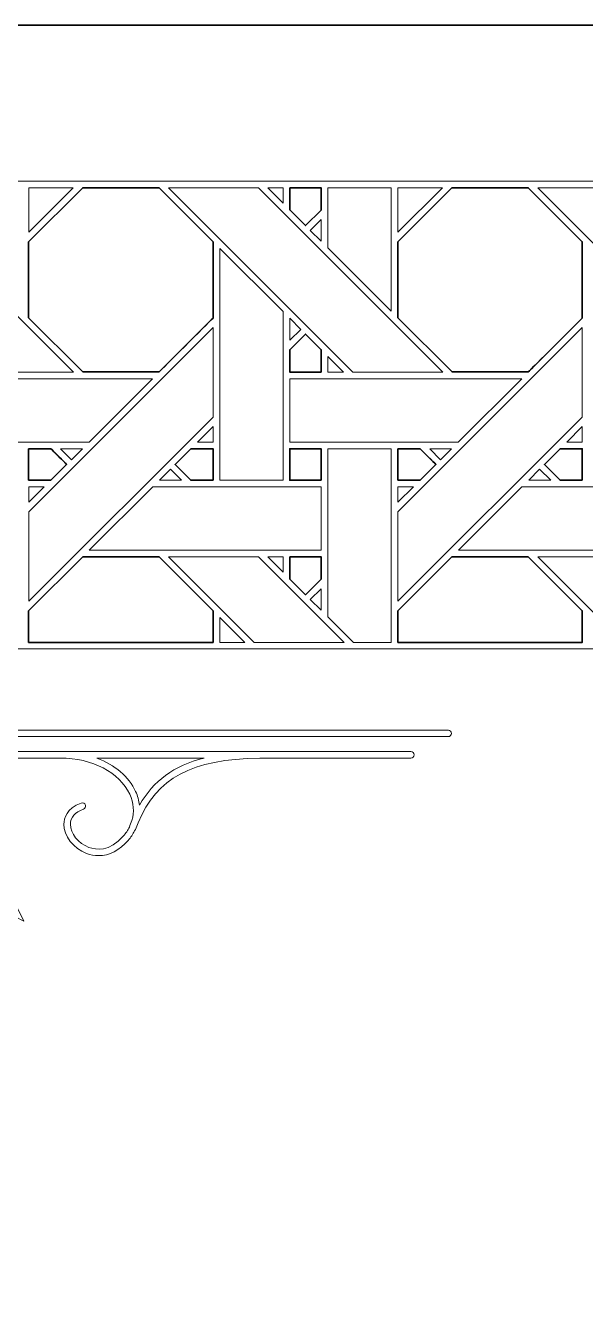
# Model space of a CAD drawing. Header units: inches. Extents: x 5.4 to 19.4, y 5.6 to 22.8.
# Drawn here: x 7.394 to 8.833, y 9.34 to 12.595 of the extents above; entities that cross this region are included whole.
import ezdxf

# ---------------------------------------------------------------- set-up
doc = ezdxf.new("R2010")
doc.units = ezdxf.units.IN
doc.header["$MEASUREMENT"] = 0
doc.layers.add('Design', color=7, linetype='Continuous', lineweight=0)

msp = doc.modelspace()

# ---------------------------------------------------------------- linework, layer by layer
at = {"layer": 'Design', "color": 1, "lineweight": 35, "true_color": 0xff0000}
for points, knots in [([(5.3829, 12.5948), (5.3829, 12.5948), (5.3829, 5.5948), (5.3829, 5.5948), (5.3829, 5.5948), (19.3829, 5.5948), (19.3829, 5.5948), (19.3829, 5.5948), (19.3829, 12.5948), (19.3829, 12.5948), (19.3829, 12.5948), (5.3829, 12.5948), (5.3829, 12.5948)], [0, 0, 0, 0, 1, 1, 1, 2, 2, 2, 3, 3, 3, 4, 4, 4, 4]), ([(7.4023, 12.0386), (7.4023, 12.0386), (7.5411, 12.1773), (7.5411, 12.1773), (7.5411, 12.1773), (7.7373, 12.1773), (7.7373, 12.1773), (7.7373, 12.1773), (7.876, 12.0386), (7.876, 12.0386), (7.876, 12.0386), (7.876, 11.8424), (7.876, 11.8424), (7.8582, 11.8244), (7.7463, 11.7127), (7.7373, 11.7037), (7.7373, 11.7037), (7.5416, 11.7037), (7.5416, 11.7037), (7.5416, 11.7037), (7.4023, 11.8429), (7.4023, 11.8429), (7.4023, 11.8429), (7.4023, 12.0386), (7.4023, 12.0386)], [0, 0, 0, 0, 1, 1, 1, 2, 2, 2, 3, 3, 3, 4, 4, 4, 5, 5, 5, 6, 6, 6, 7, 7, 7, 8, 8, 8, 8]), ([(8.0732, 12.1773), (8.0732, 12.1773), (8.1535, 12.1773), (8.1535, 12.1773), (8.1535, 12.1773), (8.1535, 12.1197), (8.1535, 12.1197), (8.1535, 12.1197), (8.1135, 12.0798), (8.1135, 12.0798), (8.1135, 12.0798), (8.0732, 12.1201), (8.0732, 12.1201), (8.0732, 12.1201), (8.0732, 12.1773), (8.0732, 12.1773)], [0, 0, 0, 0, 1, 1, 1, 2, 2, 2, 3, 3, 3, 4, 4, 4, 5, 5, 5, 5]), ([(8.3511, 12.0386), (8.3511, 12.0386), (8.4898, 12.1773), (8.4898, 12.1773), (8.4898, 12.1773), (8.686, 12.1773), (8.686, 12.1773), (8.686, 12.1773), (8.8247, 12.0386), (8.8247, 12.0386), (8.8247, 12.0386), (8.8247, 11.8424), (8.8247, 11.8424), (8.8069, 11.8244), (8.695, 11.7127), (8.686, 11.7037), (8.686, 11.7037), (8.4903, 11.7037), (8.4903, 11.7037), (8.4903, 11.7037), (8.3511, 11.8429), (8.3511, 11.8429), (8.3511, 11.8429), (8.3511, 12.0386), (8.3511, 12.0386)], [0, 0, 0, 0, 1, 1, 1, 2, 2, 2, 3, 3, 3, 4, 4, 4, 5, 5, 5, 6, 6, 6, 7, 7, 7, 8, 8, 8, 8]), ([(8.1539, 11.7034), (8.1539, 11.7034), (8.0732, 11.7034), (8.0732, 11.7034), (8.0732, 11.7034), (8.0732, 11.7607), (8.0732, 11.7607), (8.0732, 11.7607), (8.1136, 11.801), (8.1136, 11.801), (8.1136, 11.801), (8.1539, 11.7607), (8.1539, 11.7607), (8.1539, 11.7607), (8.1539, 11.7034), (8.1539, 11.7034)], [0, 0, 0, 0, 1, 1, 1, 2, 2, 2, 3, 3, 3, 4, 4, 4, 5, 5, 5, 5]), ([(7.4023, 11.5064), (7.4023, 11.5064), (7.4594, 11.5064), (7.4594, 11.5064), (7.4646, 11.5013), (7.4953, 11.4705), (7.4997, 11.4661), (7.4997, 11.4661), (7.4593, 11.4257), (7.4593, 11.4257), (7.4593, 11.4257), (7.4023, 11.4257), (7.4023, 11.4257), (7.4023, 11.4257), (7.4023, 11.5064), (7.4023, 11.5064)], [0, 0, 0, 0, 1, 1, 1, 2, 2, 2, 3, 3, 3, 4, 4, 4, 5, 5, 5, 5]), ([(7.876, 11.4256), (7.876, 11.4256), (7.8189, 11.4256), (7.8189, 11.4256), (7.8189, 11.4256), (7.7786, 11.466), (7.7786, 11.466), (7.7786, 11.466), (7.819, 11.5064), (7.819, 11.5064), (7.819, 11.5064), (7.876, 11.5064), (7.876, 11.5064), (7.876, 11.5064), (7.876, 11.4256), (7.876, 11.4256)], [0, 0, 0, 0, 1, 1, 1, 2, 2, 2, 3, 3, 3, 4, 4, 4, 5, 5, 5, 5]), ([(8.1535, 11.4256), (8.1535, 11.4256), (8.0732, 11.4256), (8.0732, 11.4256), (8.0732, 11.4256), (8.0732, 11.5064), (8.0732, 11.5064), (8.0732, 11.5064), (8.1535, 11.5064), (8.1535, 11.5064), (8.1535, 11.5064), (8.1535, 11.4256), (8.1535, 11.4256)], [0, 0, 0, 0, 1, 1, 1, 2, 2, 2, 3, 3, 3, 4, 4, 4, 4]), ([(8.3511, 11.5064), (8.3511, 11.5064), (8.4081, 11.5064), (8.4081, 11.5064), (8.4133, 11.5013), (8.4441, 11.4705), (8.4485, 11.4661), (8.4485, 11.4661), (8.4081, 11.4257), (8.4081, 11.4257), (8.4081, 11.4257), (8.3511, 11.4257), (8.3511, 11.4257), (8.3511, 11.4257), (8.3511, 11.5064), (8.3511, 11.5064)], [0, 0, 0, 0, 1, 1, 1, 2, 2, 2, 3, 3, 3, 4, 4, 4, 5, 5, 5, 5]), ([(8.8248, 11.4256), (8.8248, 11.4256), (8.7676, 11.4256), (8.7676, 11.4256), (8.7676, 11.4256), (8.7273, 11.466), (8.7273, 11.466), (8.7273, 11.466), (8.7677, 11.5064), (8.7677, 11.5064), (8.7677, 11.5064), (8.8248, 11.5064), (8.8248, 11.5064), (8.8248, 11.5064), (8.8248, 11.4256), (8.8248, 11.4256)], [0, 0, 0, 0, 1, 1, 1, 2, 2, 2, 3, 3, 3, 4, 4, 4, 5, 5, 5, 5]), ([(7.5411, 11.2285), (7.5411, 11.2285), (7.7373, 11.2285), (7.7373, 11.2285), (7.7373, 11.2285), (7.876, 11.0898), (7.876, 11.0898), (7.876, 11.0898), (7.876, 11.0084), (7.876, 11.0084), (7.876, 11.0084), (7.4023, 11.0084), (7.4023, 11.0084), (7.4023, 11.0084), (7.4023, 11.0898), (7.4023, 11.0898), (7.4023, 11.0898), (7.5411, 11.2285), (7.5411, 11.2285)], [0, 0, 0, 0, 1, 1, 1, 2, 2, 2, 3, 3, 3, 4, 4, 4, 5, 5, 5, 6, 6, 6, 6]), ([(8.0732, 11.2286), (8.0732, 11.2286), (8.1535, 11.2286), (8.1535, 11.2286), (8.1535, 11.2286), (8.1535, 11.171), (8.1535, 11.171), (8.1535, 11.171), (8.1135, 11.131), (8.1135, 11.131), (8.1135, 11.131), (8.0732, 11.1714), (8.0732, 11.1714), (8.0732, 11.1714), (8.0732, 11.2286), (8.0732, 11.2286)], [0, 0, 0, 0, 1, 1, 1, 2, 2, 2, 3, 3, 3, 4, 4, 4, 5, 5, 5, 5]), ([(8.4898, 11.2285), (8.4898, 11.2285), (8.686, 11.2285), (8.686, 11.2285), (8.686, 11.2285), (8.8247, 11.0898), (8.8247, 11.0898), (8.8247, 11.0898), (8.8247, 11.0084), (8.8247, 11.0084), (8.8247, 11.0084), (8.3511, 11.0084), (8.3511, 11.0084), (8.3511, 11.0084), (8.3511, 11.0898), (8.3511, 11.0898), (8.3511, 11.0898), (8.4898, 11.2285), (8.4898, 11.2285)], [0, 0, 0, 0, 1, 1, 1, 2, 2, 2, 3, 3, 3, 4, 4, 4, 5, 5, 5, 6, 6, 6, 6])]:
    msp.add_open_spline(points, degree=3, knots=knots, dxfattribs=at)
at = {"layer": 'Design'}
for points, knots in [([(5.8048, 12.1938), (5.8048, 12.1938), (5.8048, 5.9957), (5.8048, 5.9957), (5.8048, 5.9957), (18.9609, 5.9957), (18.9609, 5.9957), (18.9609, 5.9957), (18.9609, 12.1938), (18.9609, 12.1938), (18.9609, 12.1938), (5.8048, 12.1938), (5.8048, 12.1938)], [0, 0, 0, 0, 1, 1, 1, 2, 2, 2, 3, 3, 3, 4, 4, 4, 4]), ([(7.0438, 12.1773), (7.0438, 12.1773), (7.5174, 11.7036), (7.5174, 11.7036), (7.5174, 11.7036), (7.2864, 11.7036), (7.2864, 11.7036), (7.2864, 11.7036), (6.8128, 12.1773), (6.8128, 12.1773), (6.8128, 12.1773), (7.0438, 12.1773), (7.0438, 12.1773)], [0, 0, 0, 0, 1, 1, 1, 2, 2, 2, 3, 3, 3, 4, 4, 4, 4]), ([(7.4023, 12.0386), (7.4023, 12.0386), (7.5411, 12.1773), (7.5411, 12.1773), (7.5411, 12.1773), (7.7373, 12.1773), (7.7373, 12.1773), (7.7373, 12.1773), (7.876, 12.0386), (7.876, 12.0386), (7.876, 12.0386), (7.876, 11.8424), (7.876, 11.8424), (7.8579, 11.8241), (7.7461, 11.7124), (7.7373, 11.7037), (7.7373, 11.7037), (7.5416, 11.7037), (7.5416, 11.7037), (7.5416, 11.7037), (7.4023, 11.8429), (7.4023, 11.8429), (7.4023, 11.8429), (7.4023, 12.0386), (7.4023, 12.0386)], [0, 0, 0, 0, 1, 1, 1, 2, 2, 2, 3, 3, 3, 4, 4, 4, 5, 5, 5, 6, 6, 6, 7, 7, 7, 8, 8, 8, 8]), ([(7.4024, 12.1773), (7.4024, 12.1773), (7.5168, 12.1773), (7.5168, 12.1773), (7.5168, 12.1773), (7.4024, 12.0629), (7.4024, 12.0629), (7.4024, 12.0629), (7.4024, 12.1773), (7.4024, 12.1773)], [0, 0, 0, 0, 1, 1, 1, 2, 2, 2, 3, 3, 3, 3]), ([(7.9925, 12.1773), (7.9925, 12.1773), (8.4661, 11.7036), (8.4661, 11.7036), (8.4661, 11.7036), (8.2351, 11.7036), (8.2351, 11.7036), (8.2351, 11.7036), (7.7616, 12.1773), (7.7616, 12.1773), (7.7616, 12.1773), (7.9925, 12.1773), (7.9925, 12.1773)], [0, 0, 0, 0, 1, 1, 1, 2, 2, 2, 3, 3, 3, 4, 4, 4, 4]), ([(8.0561, 12.1773), (8.0561, 12.1773), (8.0561, 12.1374), (8.0561, 12.1374), (8.0561, 12.1374), (8.0166, 12.1773), (8.0166, 12.1773), (8.0166, 12.1773), (8.0561, 12.1773), (8.0561, 12.1773)], [0, 0, 0, 0, 1, 1, 1, 2, 2, 2, 3, 3, 3, 3]), ([(8.0732, 12.1773), (8.0732, 12.1773), (8.1535, 12.1773), (8.1535, 12.1773), (8.1535, 12.1773), (8.1535, 12.1197), (8.1535, 12.1197), (8.1535, 12.1197), (8.1135, 12.0798), (8.1135, 12.0798), (8.1135, 12.0798), (8.0732, 12.1201), (8.0732, 12.1201), (8.0732, 12.1201), (8.0732, 12.1773), (8.0732, 12.1773)], [0, 0, 0, 0, 1, 1, 1, 2, 2, 2, 3, 3, 3, 4, 4, 4, 5, 5, 5, 5]), ([(8.1711, 12.1773), (8.1711, 12.1773), (8.334, 12.1773), (8.334, 12.1773), (8.334, 12.1773), (8.334, 11.86), (8.334, 11.86), (8.334, 11.86), (8.1711, 12.0229), (8.1711, 12.0229), (8.1711, 12.0229), (8.1711, 12.1773), (8.1711, 12.1773)], [0, 0, 0, 0, 1, 1, 1, 2, 2, 2, 3, 3, 3, 4, 4, 4, 4]), ([(8.3511, 12.0386), (8.3511, 12.0386), (8.4898, 12.1773), (8.4898, 12.1773), (8.4898, 12.1773), (8.686, 12.1773), (8.686, 12.1773), (8.686, 12.1773), (8.8247, 12.0386), (8.8247, 12.0386), (8.8247, 12.0386), (8.8247, 11.8424), (8.8247, 11.8424), (8.8066, 11.8241), (8.6948, 11.7124), (8.686, 11.7037), (8.686, 11.7037), (8.4903, 11.7037), (8.4903, 11.7037), (8.4903, 11.7037), (8.3511, 11.8429), (8.3511, 11.8429), (8.3511, 11.8429), (8.3511, 12.0386), (8.3511, 12.0386)], [0, 0, 0, 0, 1, 1, 1, 2, 2, 2, 3, 3, 3, 4, 4, 4, 5, 5, 5, 6, 6, 6, 7, 7, 7, 8, 8, 8, 8]), ([(8.3511, 12.1773), (8.3511, 12.1773), (8.4655, 12.1773), (8.4655, 12.1773), (8.4655, 12.1773), (8.3511, 12.0629), (8.3511, 12.0629), (8.3511, 12.0629), (8.3511, 12.1773), (8.3511, 12.1773)], [0, 0, 0, 0, 1, 1, 1, 2, 2, 2, 3, 3, 3, 3]), ([(8.9412, 12.1773), (8.9412, 12.1773), (9.4149, 11.7036), (9.4149, 11.7036), (9.4149, 11.7036), (9.1838, 11.7036), (9.1838, 11.7036), (9.1838, 11.7036), (8.7103, 12.1773), (8.7103, 12.1773), (8.7103, 12.1773), (8.9412, 12.1773), (8.9412, 12.1773)], [0, 0, 0, 0, 1, 1, 1, 2, 2, 2, 3, 3, 3, 4, 4, 4, 4]), ([(8.1535, 12.0954), (8.1535, 12.0954), (8.1535, 12.0403), (8.1535, 12.0403), (8.1535, 12.0403), (8.1258, 12.0676), (8.1258, 12.0676), (8.1258, 12.0676), (8.1535, 12.0954), (8.1535, 12.0954)], [0, 0, 0, 0, 1, 1, 1, 2, 2, 2, 3, 3, 3, 3]), ([(7.8932, 11.4256), (7.8932, 11.4256), (7.8932, 12.0214), (7.8932, 12.0214), (7.8932, 12.0214), (8.056, 11.8593), (8.056, 11.8593), (8.056, 11.8593), (8.056, 11.4256), (8.056, 11.4256), (8.056, 11.4256), (7.8932, 11.4256), (7.8932, 11.4256)], [0, 0, 0, 0, 1, 1, 1, 2, 2, 2, 3, 3, 3, 4, 4, 4, 4]), ([(7.8761, 11.5879), (7.8761, 11.5879), (7.4024, 11.1142), (7.4024, 11.1142), (7.4024, 11.1142), (7.4024, 11.3443), (7.4024, 11.3443), (7.4024, 11.3443), (7.8761, 11.8179), (7.8761, 11.8179), (7.8761, 11.8179), (7.8761, 11.5879), (7.8761, 11.5879)], [0, 0, 0, 0, 1, 1, 1, 2, 2, 2, 3, 3, 3, 4, 4, 4, 4]), ([(8.0733, 11.7851), (8.0733, 11.7851), (8.0733, 11.8418), (8.0733, 11.8418), (8.0733, 11.8418), (8.1015, 11.8132), (8.1015, 11.8132), (8.1015, 11.8132), (8.0733, 11.7851), (8.0733, 11.7851)], [0, 0, 0, 0, 1, 1, 1, 2, 2, 2, 3, 3, 3, 3]), ([(8.8248, 11.5879), (8.8248, 11.5879), (8.3511, 11.1142), (8.3511, 11.1142), (8.3511, 11.1142), (8.3511, 11.3443), (8.3511, 11.3443), (8.3511, 11.3443), (8.8248, 11.8179), (8.8248, 11.8179), (8.8248, 11.8179), (8.8248, 11.5879), (8.8248, 11.5879)], [0, 0, 0, 0, 1, 1, 1, 2, 2, 2, 3, 3, 3, 4, 4, 4, 4]), ([(8.1136, 11.801), (8.1136, 11.801), (8.1539, 11.7607), (8.1539, 11.7607), (8.1539, 11.7607), (8.1539, 11.7034), (8.1539, 11.7034), (8.1539, 11.7034), (8.0732, 11.7034), (8.0732, 11.7034), (8.0732, 11.7034), (8.0732, 11.7607), (8.0732, 11.7607), (8.0732, 11.7607), (8.1136, 11.801), (8.1136, 11.801)], [0, 0, 0, 0, 1, 1, 1, 2, 2, 2, 3, 3, 3, 4, 4, 4, 5, 5, 5, 5]), ([(8.1712, 11.7036), (8.1712, 11.7036), (8.1712, 11.7434), (8.1712, 11.7434), (8.1712, 11.7434), (8.2109, 11.7036), (8.2109, 11.7036), (8.2109, 11.7036), (8.1712, 11.7036), (8.1712, 11.7036)], [0, 0, 0, 0, 1, 1, 1, 2, 2, 2, 3, 3, 3, 3]), ([(7.7202, 11.6864), (7.7202, 11.6864), (7.5575, 11.5237), (7.5575, 11.5237), (7.5575, 11.5237), (7.1246, 11.5237), (7.1246, 11.5237), (7.1246, 11.5237), (7.1246, 11.6864), (7.1246, 11.6864), (7.1246, 11.6864), (7.7202, 11.6864), (7.7202, 11.6864)], [0, 0, 0, 0, 1, 1, 1, 2, 2, 2, 3, 3, 3, 4, 4, 4, 4]), ([(8.669, 11.6864), (8.669, 11.6864), (8.5062, 11.5237), (8.5062, 11.5237), (8.5062, 11.5237), (8.0733, 11.5237), (8.0733, 11.5237), (8.0733, 11.5237), (8.0733, 11.6864), (8.0733, 11.6864), (8.0733, 11.6864), (8.669, 11.6864), (8.669, 11.6864)], [0, 0, 0, 0, 1, 1, 1, 2, 2, 2, 3, 3, 3, 4, 4, 4, 4]), ([(7.8761, 11.5237), (7.8761, 11.5237), (7.8363, 11.5237), (7.8363, 11.5237), (7.8363, 11.5237), (7.8761, 11.5635), (7.8761, 11.5635), (7.8761, 11.5635), (7.8761, 11.5237), (7.8761, 11.5237)], [0, 0, 0, 0, 1, 1, 1, 2, 2, 2, 3, 3, 3, 3]), ([(8.8248, 11.5237), (8.8248, 11.5237), (8.785, 11.5237), (8.785, 11.5237), (8.785, 11.5237), (8.8248, 11.5635), (8.8248, 11.5635), (8.8248, 11.5635), (8.8248, 11.5237), (8.8248, 11.5237)], [0, 0, 0, 0, 1, 1, 1, 2, 2, 2, 3, 3, 3, 3]), ([(7.484, 11.4819), (7.4899, 11.4759), (7.4956, 11.4702), (7.4997, 11.4661), (7.4997, 11.4661), (7.4593, 11.4257), (7.4593, 11.4257), (7.4593, 11.4257), (7.4023, 11.4257), (7.4023, 11.4257), (7.4023, 11.4257), (7.4023, 11.5064), (7.4023, 11.5064), (7.4023, 11.5064), (7.4594, 11.5064), (7.4594, 11.5064), (7.4648, 11.5011), (7.4747, 11.4912), (7.484, 11.4819)], [0, 0, 0, 0, 1, 1, 1, 2, 2, 2, 3, 3, 3, 4, 4, 4, 5, 5, 5, 6, 6, 6, 6]), ([(7.4838, 11.5064), (7.4838, 11.5064), (7.5403, 11.5064), (7.5403, 11.5064), (7.5403, 11.5064), (7.512, 11.4782), (7.512, 11.4782), (7.512, 11.4782), (7.4838, 11.5064), (7.4838, 11.5064)], [0, 0, 0, 0, 1, 1, 1, 2, 2, 2, 3, 3, 3, 3]), ([(7.7786, 11.466), (7.7786, 11.466), (7.819, 11.5064), (7.819, 11.5064), (7.819, 11.5064), (7.876, 11.5064), (7.876, 11.5064), (7.876, 11.5064), (7.876, 11.4256), (7.876, 11.4256), (7.876, 11.4256), (7.8189, 11.4256), (7.8189, 11.4256), (7.8189, 11.4256), (7.7786, 11.466), (7.7786, 11.466)], [0, 0, 0, 0, 1, 1, 1, 2, 2, 2, 3, 3, 3, 4, 4, 4, 5, 5, 5, 5]), ([(8.1535, 11.5064), (8.1535, 11.5064), (8.1535, 11.4256), (8.1535, 11.4256), (8.1535, 11.4256), (8.0732, 11.4256), (8.0732, 11.4256), (8.0732, 11.4256), (8.0732, 11.5064), (8.0732, 11.5064), (8.0732, 11.5064), (8.1535, 11.5064), (8.1535, 11.5064)], [0, 0, 0, 0, 1, 1, 1, 2, 2, 2, 3, 3, 3, 4, 4, 4, 4]), ([(8.1711, 11.0742), (8.1711, 11.0742), (8.1711, 11.5064), (8.1711, 11.5064), (8.1711, 11.5064), (8.334, 11.5064), (8.334, 11.5064), (8.334, 11.5064), (8.334, 11.0084), (8.334, 11.0084), (8.334, 11.0084), (8.2369, 11.0084), (8.2369, 11.0084), (8.2369, 11.0084), (8.1711, 11.0742), (8.1711, 11.0742)], [0, 0, 0, 0, 1, 1, 1, 2, 2, 2, 3, 3, 3, 4, 4, 4, 5, 5, 5, 5]), ([(8.4485, 11.4661), (8.4485, 11.4661), (8.4081, 11.4257), (8.4081, 11.4257), (8.4081, 11.4257), (8.3511, 11.4257), (8.3511, 11.4257), (8.3511, 11.4257), (8.3511, 11.5064), (8.3511, 11.5064), (8.3511, 11.5064), (8.4081, 11.5064), (8.4081, 11.5064), (8.4134, 11.5012), (8.4442, 11.4704), (8.4485, 11.4661)], [0, 0, 0, 0, 1, 1, 1, 2, 2, 2, 3, 3, 3, 4, 4, 4, 5, 5, 5, 5]), ([(8.4326, 11.5064), (8.4326, 11.5064), (8.489, 11.5064), (8.489, 11.5064), (8.489, 11.5064), (8.4607, 11.4782), (8.4607, 11.4782), (8.4607, 11.4782), (8.4326, 11.5064), (8.4326, 11.5064)], [0, 0, 0, 0, 1, 1, 1, 2, 2, 2, 3, 3, 3, 3]), ([(8.7273, 11.466), (8.7273, 11.466), (8.7677, 11.5064), (8.7677, 11.5064), (8.7677, 11.5064), (8.8248, 11.5064), (8.8248, 11.5064), (8.8248, 11.5064), (8.8248, 11.4256), (8.8248, 11.4256), (8.8248, 11.4256), (8.7676, 11.4256), (8.7676, 11.4256), (8.7676, 11.4256), (8.7273, 11.466), (8.7273, 11.466)], [0, 0, 0, 0, 1, 1, 1, 2, 2, 2, 3, 3, 3, 4, 4, 4, 5, 5, 5, 5]), ([(7.7947, 11.4256), (7.7947, 11.4256), (7.7382, 11.4256), (7.7382, 11.4256), (7.7382, 11.4256), (7.7665, 11.4539), (7.7665, 11.4539), (7.7665, 11.4539), (7.7947, 11.4256), (7.7947, 11.4256)], [0, 0, 0, 0, 1, 1, 1, 2, 2, 2, 3, 3, 3, 3]), ([(8.7435, 11.4256), (8.7435, 11.4256), (8.687, 11.4256), (8.687, 11.4256), (8.687, 11.4256), (8.7152, 11.4539), (8.7152, 11.4539), (8.7152, 11.4539), (8.7435, 11.4256), (8.7435, 11.4256)], [0, 0, 0, 0, 1, 1, 1, 2, 2, 2, 3, 3, 3, 3]), ([(7.4422, 11.4085), (7.4422, 11.4085), (7.4024, 11.3687), (7.4024, 11.3687), (7.4024, 11.3687), (7.4024, 11.4085), (7.4024, 11.4085), (7.4024, 11.4085), (7.4422, 11.4085), (7.4422, 11.4085)], [0, 0, 0, 0, 1, 1, 1, 2, 2, 2, 3, 3, 3, 3]), ([(8.1535, 11.4085), (8.1535, 11.4085), (8.1535, 11.2457), (8.1535, 11.2457), (8.1535, 11.2457), (7.5582, 11.2457), (7.5582, 11.2457), (7.5582, 11.2457), (7.7211, 11.4085), (7.7211, 11.4085), (7.7211, 11.4085), (8.1535, 11.4085), (8.1535, 11.4085)], [0, 0, 0, 0, 1, 1, 1, 2, 2, 2, 3, 3, 3, 4, 4, 4, 4]), ([(8.391, 11.4085), (8.391, 11.4085), (8.3511, 11.3687), (8.3511, 11.3687), (8.3511, 11.3687), (8.3511, 11.4085), (8.3511, 11.4085), (8.3511, 11.4085), (8.391, 11.4085), (8.391, 11.4085)], [0, 0, 0, 0, 1, 1, 1, 2, 2, 2, 3, 3, 3, 3]), ([(9.1022, 11.4085), (9.1022, 11.4085), (9.1022, 11.2457), (9.1022, 11.2457), (9.1022, 11.2457), (8.507, 11.2457), (8.507, 11.2457), (8.507, 11.2457), (8.6698, 11.4085), (8.6698, 11.4085), (8.6698, 11.4085), (9.1022, 11.4085), (9.1022, 11.4085)], [0, 0, 0, 0, 1, 1, 1, 2, 2, 2, 3, 3, 3, 4, 4, 4, 4]), ([(7.876, 11.0898), (7.876, 11.0898), (7.876, 11.0084), (7.876, 11.0084), (7.876, 11.0084), (7.4023, 11.0084), (7.4023, 11.0084), (7.4023, 11.0084), (7.4023, 11.0898), (7.4023, 11.0898), (7.4023, 11.0898), (7.5411, 11.2285), (7.5411, 11.2285), (7.5411, 11.2285), (7.7373, 11.2285), (7.7373, 11.2285), (7.7373, 11.2285), (7.876, 11.0898), (7.876, 11.0898)], [0, 0, 0, 0, 1, 1, 1, 2, 2, 2, 3, 3, 3, 4, 4, 4, 5, 5, 5, 6, 6, 6, 6]), ([(8.2126, 11.0084), (8.2126, 11.0084), (7.9817, 11.0084), (7.9817, 11.0084), (7.9817, 11.0084), (7.7616, 11.2285), (7.7616, 11.2285), (7.7616, 11.2285), (7.9925, 11.2285), (7.9925, 11.2285), (7.9925, 11.2285), (8.2126, 11.0084), (8.2126, 11.0084)], [0, 0, 0, 0, 1, 1, 1, 2, 2, 2, 3, 3, 3, 4, 4, 4, 4]), ([(8.0166, 11.2285), (8.0166, 11.2285), (8.0561, 11.2285), (8.0561, 11.2285), (8.0561, 11.2285), (8.0561, 11.1887), (8.0561, 11.1887), (8.0561, 11.1887), (8.0166, 11.2285), (8.0166, 11.2285)], [0, 0, 0, 0, 1, 1, 1, 2, 2, 2, 3, 3, 3, 3]), ([(8.1535, 11.171), (8.1535, 11.171), (8.1135, 11.131), (8.1135, 11.131), (8.1135, 11.131), (8.0732, 11.1714), (8.0732, 11.1714), (8.0732, 11.1714), (8.0732, 11.2286), (8.0732, 11.2286), (8.0732, 11.2286), (8.1535, 11.2286), (8.1535, 11.2286), (8.1535, 11.2286), (8.1535, 11.171), (8.1535, 11.171)], [0, 0, 0, 0, 1, 1, 1, 2, 2, 2, 3, 3, 3, 4, 4, 4, 5, 5, 5, 5]), ([(8.8247, 11.0898), (8.8247, 11.0898), (8.8247, 11.0084), (8.8247, 11.0084), (8.8247, 11.0084), (8.3511, 11.0084), (8.3511, 11.0084), (8.3511, 11.0084), (8.3511, 11.0898), (8.3511, 11.0898), (8.3511, 11.0898), (8.4898, 11.2285), (8.4898, 11.2285), (8.4898, 11.2285), (8.686, 11.2285), (8.686, 11.2285), (8.686, 11.2285), (8.8247, 11.0898), (8.8247, 11.0898)], [0, 0, 0, 0, 1, 1, 1, 2, 2, 2, 3, 3, 3, 4, 4, 4, 5, 5, 5, 6, 6, 6, 6]), ([(9.1614, 11.0084), (9.1614, 11.0084), (8.9304, 11.0084), (8.9304, 11.0084), (8.9304, 11.0084), (8.7103, 11.2285), (8.7103, 11.2285), (8.7103, 11.2285), (8.9412, 11.2285), (8.9412, 11.2285), (8.9412, 11.2285), (9.1614, 11.0084), (9.1614, 11.0084)], [0, 0, 0, 0, 1, 1, 1, 2, 2, 2, 3, 3, 3, 4, 4, 4, 4]), ([(8.1535, 11.1467), (8.1535, 11.1467), (8.1535, 11.0915), (8.1535, 11.0915), (8.1535, 11.0915), (8.1258, 11.1189), (8.1258, 11.1189), (8.1258, 11.1189), (8.1535, 11.1467), (8.1535, 11.1467)], [0, 0, 0, 0, 1, 1, 1, 2, 2, 2, 3, 3, 3, 3]), ([(7.9578, 11.0084), (7.9578, 11.0084), (7.8932, 11.0084), (7.8932, 11.0084), (7.8932, 11.0084), (7.8932, 11.0727), (7.8932, 11.0727), (7.8932, 11.0727), (7.9578, 11.0084), (7.9578, 11.0084)], [0, 0, 0, 0, 1, 1, 1, 2, 2, 2, 3, 3, 3, 3]), ([(6.6905, 7.1978), (6.6905, 7.1978), (6.6905, 10.9917), (6.6905, 10.9917), (6.6905, 10.9917), (18.0752, 10.9917), (18.0752, 10.9917), (18.0752, 10.9917), (18.0752, 7.1978), (18.0752, 7.1978), (18.0752, 7.1978), (6.6905, 7.1978), (6.6905, 7.1978)], [0, 0, 0, 0, 1, 1, 1, 2, 2, 2, 3, 3, 3, 4, 4, 4, 4]), ([(8.4806, 10.7831), (8.4806, 10.7831), (6.8991, 10.7831), (6.8991, 10.7831), (6.8991, 10.7831), (6.8991, 9.2016), (6.8991, 9.2016), (6.8991, 9.197), (6.9028, 9.1933), (6.9074, 9.1933), (6.912, 9.1933), (6.9158, 9.197), (6.9158, 9.2016), (6.9158, 9.2016), (6.9158, 10.4152), (6.9158, 10.4152), (6.9158, 10.4152), (7.0052, 10.4659), (7.0052, 10.4659), (7.0052, 10.4659), (7.0052, 10.4019), (7.0052, 10.4019), (7.0052, 10.4019), (6.9543, 10.351), (6.9543, 10.351), (6.9543, 10.351), (6.9543, 9.2977), (6.9543, 9.2977), (6.9543, 9.2931), (6.958, 9.2894), (6.9626, 9.2894), (6.9672, 9.2894), (6.9709, 9.2931), (6.9709, 9.2977), (6.9709, 9.2977), (6.9709, 9.6859), (6.9709, 9.6859), (6.9742, 9.862), (7.0219, 9.9507), (7.1378, 9.999), (7.1535, 10.0038), (7.1686, 10.0121), (7.1825, 10.024), (7.218, 10.0544), (7.2302, 10.0933), (7.2161, 10.1309), (7.2036, 10.1643), (7.1715, 10.1893), (7.1412, 10.1893), (7.1412, 10.1893), (7.1407, 10.1893), (7.1407, 10.1893), (7.1264, 10.1892), (7.1002, 10.1832), (7.0867, 10.1447), (7.0851, 10.1404), (7.0874, 10.1356), (7.0917, 10.1341), (7.096, 10.1326), (7.1009, 10.1348), (7.1024, 10.1392), (7.11, 10.1609), (7.1234, 10.1725), (7.1409, 10.1726), (7.1644, 10.1735), (7.1903, 10.1524), (7.2005, 10.1251), (7.2073, 10.1071), (7.2125, 10.0716), (7.1717, 10.0367), (7.1642, 10.0303), (7.1564, 10.0252), (7.1484, 10.0212), (7.1425, 10.019), (7.137, 10.0167), (7.1314, 10.0144), (7.1096, 10.008), (7.0866, 10.0098), (7.0641, 10.0202), (7.0075, 10.0462), (6.9709, 10.1162), (6.9709, 10.1984), (6.9709, 10.1984), (6.9709, 10.3441), (6.9709, 10.3441), (6.9709, 10.3441), (7.0219, 10.395), (7.0219, 10.395), (7.0219, 10.395), (7.0219, 10.4574), (7.0219, 10.4574), (7.0507, 10.4131), (7.1137, 10.3939), (7.1884, 10.3712), (7.2431, 10.3546), (7.305, 10.3357), (7.3672, 10.3038), (7.3672, 10.3038), (7.3903, 10.2919), (7.3903, 10.2919), (7.3903, 10.2919), (7.3785, 10.315), (7.3785, 10.315), (7.3465, 10.3772), (7.3276, 10.4392), (7.311, 10.4938), (7.2883, 10.5685), (7.2691, 10.6315), (7.2248, 10.6603), (7.2248, 10.6603), (7.2872, 10.6603), (7.2872, 10.6603), (7.2872, 10.6603), (7.3382, 10.7113), (7.3382, 10.7113), (7.3382, 10.7113), (7.4838, 10.7113), (7.4838, 10.7113), (7.566, 10.7113), (7.636, 10.6747), (7.662, 10.6182), (7.6724, 10.5956), (7.6742, 10.5727), (7.6678, 10.5508), (7.6655, 10.5452), (7.6632, 10.5397), (7.661, 10.5338), (7.657, 10.5258), (7.6519, 10.518), (7.6455, 10.5106), (7.6106, 10.4697), (7.5752, 10.4749), (7.5571, 10.4817), (7.5298, 10.4919), (7.5094, 10.5176), (7.5096, 10.5413), (7.5098, 10.5589), (7.5213, 10.5722), (7.5431, 10.5798), (7.5474, 10.5814), (7.5497, 10.5861), (7.5481, 10.5905), (7.5466, 10.5948), (7.5418, 10.5971), (7.5375, 10.5956), (7.499, 10.582), (7.4931, 10.5559), (7.4929, 10.5415), (7.4926, 10.5111), (7.5177, 10.4787), (7.5513, 10.4661), (7.5615, 10.4623), (7.5718, 10.4604), (7.582, 10.4604), (7.6094, 10.4604), (7.6361, 10.4739), (7.6582, 10.4997), (7.6648, 10.5075), (7.6701, 10.5157), (7.6746, 10.5241), (7.6752, 10.5248), (7.6758, 10.5257), (7.6761, 10.5267), (7.6762, 10.5269), (7.6763, 10.5271), (7.6764, 10.5274), (7.6792, 10.5331), (7.6816, 10.539), (7.6834, 10.5449), (7.7317, 10.6603), (7.8201, 10.708), (7.9959, 10.7113), (7.9959, 10.7113), (8.3845, 10.7113), (8.3845, 10.7113), (8.3891, 10.7113), (8.3928, 10.715), (8.3928, 10.7196), (8.3928, 10.7242), (8.3891, 10.728), (8.3845, 10.728), (8.3845, 10.728), (7.3313, 10.728), (7.3313, 10.728), (7.3313, 10.728), (7.2803, 10.677), (7.2803, 10.677), (7.2803, 10.677), (7.2163, 10.677), (7.2163, 10.677), (7.2163, 10.677), (7.267, 10.7664), (7.267, 10.7664), (7.267, 10.7664), (8.4806, 10.7664), (8.4806, 10.7664), (8.4852, 10.7664), (8.4889, 10.7702), (8.4889, 10.7748), (8.4889, 10.7794), (8.4852, 10.7831), (8.4806, 10.7831)], [0, 0, 0, 0, 1, 1, 1, 2, 2, 2, 3, 3, 3, 4, 4, 4, 5, 5, 5, 6, 6, 6, 7, 7, 7, 8, 8, 8, 9, 9, 9, 10, 10, 10, 11, 11, 11, 12, 12, 12, 13, 13, 13, 14, 14, 14, 15, 15, 15, 16, 16, 16, 17, 17, 17, 18, 18, 18, 19, 19, 19, 20, 20, 20, 21, 21, 21, 22, 22, 22, 23, 23, 23, 24, 24, 24, 25, 25, 25, 26, 26, 26, 27, 27, 27, 28, 28, 28, 29, 29, 29, 30, 30, 30, 31, 31, 31, 32, 32, 32, 33, 33, 33, 34, 34, 34, 35, 35, 35, 36, 36, 36, 37, 37, 37, 38, 38, 38, 39, 39, 39, 40, 40, 40, 41, 41, 41, 42, 42, 42, 43, 43, 43, 44, 44, 44, 45, 45, 45, 46, 46, 46, 47, 47, 47, 48, 48, 48, 49, 49, 49, 50, 50, 50, 51, 51, 51, 52, 52, 52, 53, 53, 53, 54, 54, 54, 55, 55, 55, 56, 56, 56, 57, 57, 57, 58, 58, 58, 59, 59, 59, 60, 60, 60, 61, 61, 61, 62, 62, 62, 63, 63, 63, 64, 64, 64, 65, 65, 65, 66, 66, 66, 67, 67, 67, 67]), ([(7.8531, 10.7113), (7.775, 10.6914), (7.7229, 10.6528), (7.6871, 10.5904), (7.6857, 10.602), (7.6824, 10.6137), (7.6772, 10.6251), (7.6594, 10.6638), (7.6236, 10.6939), (7.5779, 10.7113), (7.5779, 10.7113), (7.8531, 10.7113), (7.8531, 10.7113)], [0, 0, 0, 0, 1, 1, 1, 2, 2, 2, 3, 3, 3, 4, 4, 4, 4])]:
    msp.add_open_spline(points, degree=3, knots=knots, dxfattribs=at)

doc.saveas('drawing.dxf')
